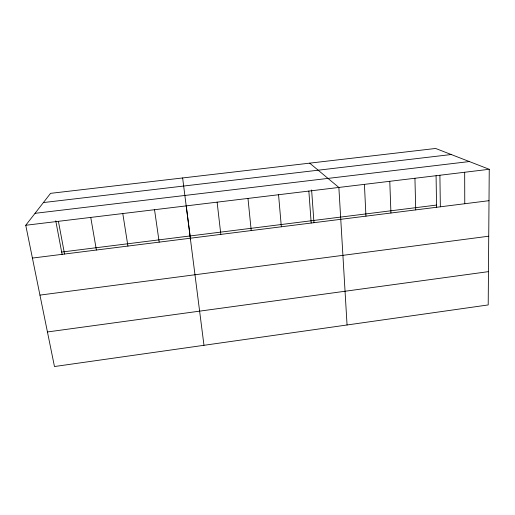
<?xml version="1.0" encoding="UTF-8"?>
<svg xmlns="http://www.w3.org/2000/svg" width="515" height="515" viewBox="0 0 515 515"><rect width="100%" height="100%" fill="white"/><g stroke="black" fill="none" stroke-linecap="round" stroke-linejoin="round"><path stroke-width="0.77" d="M489.25 169.287L488.201 304.938L54.468 366.532L25.75 225.267L50.56 193.344L435.645 148.468L489.25 169.287L25.75 225.267M47.438 331.963L488.458 271.637M39.945 295.108L488.735 236.205M61.671 252.054L436.546 205.06M32.419 258.073L489.005 200.683M35.033 213.326L469.345 161.556M43.395 202.562L451.249 154.526M309.689 163.146L338.864 187.454L347.059 324.984M55.762 220.838L62.115 254.416M58.407 221.328L64.555 254.03M90.749 217.42L96.395 250.032M122.789 213.551L127.932 246.067M154.532 209.714L159.187 242.14M186.237 205.884L190.518 239.063M203.972 345.301L182.632 177.952M217.118 202.157L220.826 234.389M247.979 198.43L251.217 230.572M278.557 194.734L281.338 226.787M308.852 191.078L311.189 223.034M311.614 189.964L313.97 222.757M364.42 184.364L365.946 216.152M389.778 181.299L390.937 213.01M414.935 178.261L415.734 209.895M436.076 175.744L436.585 207.461M439.9 175.248L440.344 206.798M464.672 172.255L464.768 203.728"/></g></svg>
